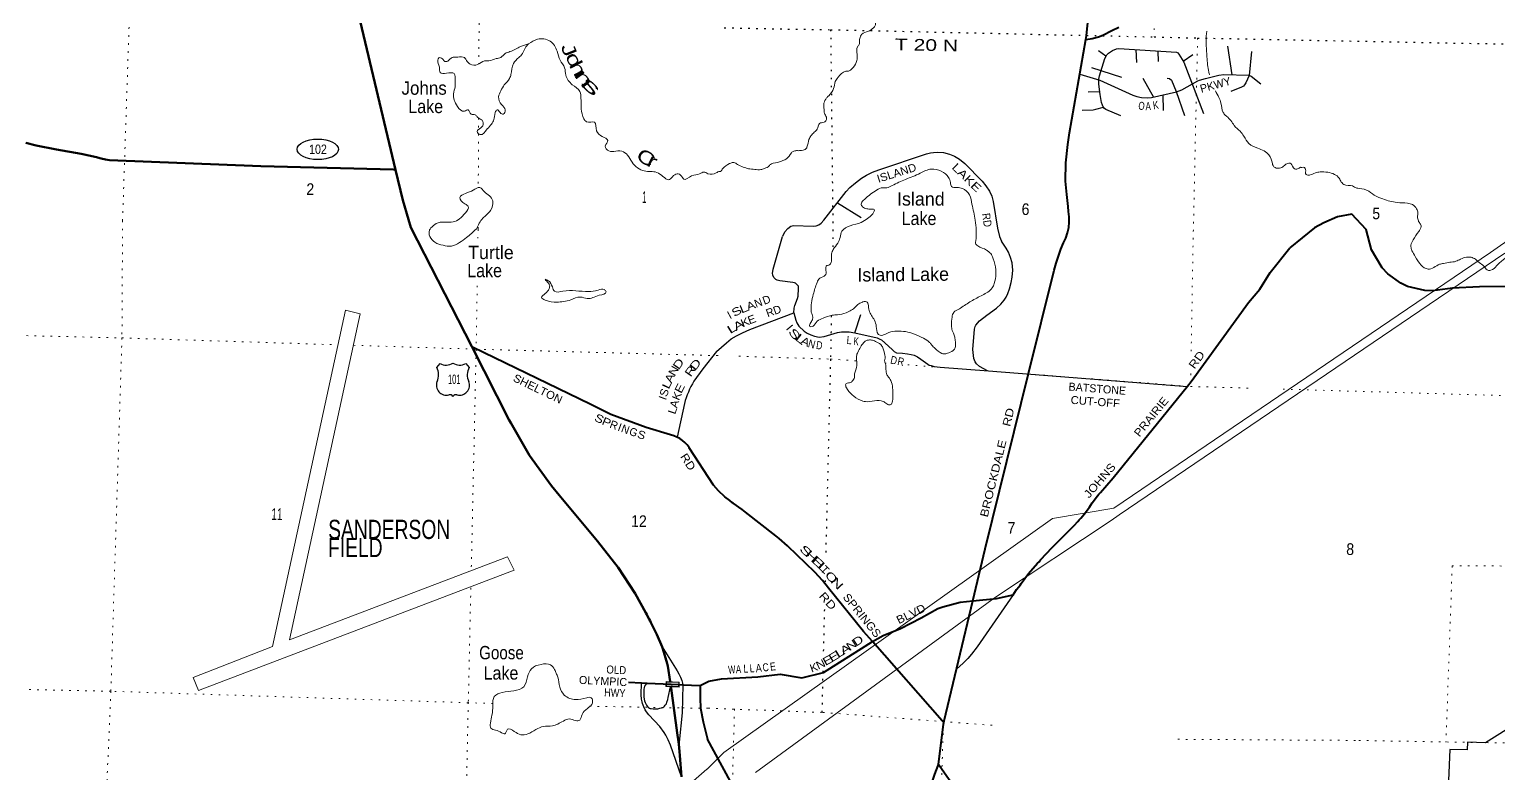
# Model space of a CAD drawing. Header units: feet. Extents: x -751810 to -497223, y -177792 to 12311.
# Drawn here: x -540783 to -518754, y -93571 to -82403 of the extents above; entities that cross this region are included whole.
import ezdxf
from ezdxf.enums import TextEntityAlignment as Align

# ---------------------------------------------------------------- set-up
doc = ezdxf.new("R2010")
doc.units = ezdxf.units.FT
doc.header["$LTSCALE"] = 80
doc.linetypes.add('DOTTED', pattern=[1.5, 0.3, -1.2])
for name, color, linetype, lineweight in [('16', 7, 'Continuous', 25), ('17', 7, 'Continuous', 25), ('20', 7, 'Continuous', 70), ('21', 7, 'Continuous', 25), ('23', 7, 'Continuous', 70), ('26', 7, 'Continuous', 40), ('29', 7, 'Continuous', 25), ('36', 7, 'Continuous', 13), ('39', 7, 'Continuous', 13), ('46', 7, 'Continuous', 13), ('6', 7, 'DOTTED', 25), ('61', 7, 'Continuous', 13), ('7', 7, 'DOTTED', 13)]:
    doc.layers.add(name, color=color, linetype=linetype, lineweight=lineweight)
for name, color, linetype in [('27', 7, 'Continuous'), ('30', 7, 'Continuous'), ('41', 7, 'Continuous')]:
    doc.layers.add(name, color=color, linetype=linetype)

msp = doc.modelspace()

# ---------------------------------------------------------------- linework, layer by layer
at = {"layer": '16'}
for p, q in [((-534675.89, -87475.74), (-534624.58, -87416.98)), ((-534432.82, -87411.01), (-534433.1, -87411.21)), ((-534240.73, -87416.89), (-534189.34, -87475.74))]:
    msp.add_line(p, q, dxfattribs=at)
for centre, radius, start, end in [((-534533.5, -87259.32), 182.07, 239.97227, 303.45418), ((-534331.72, -87259.82), 181.52, 236.33975, 300.08743), ((-534331.73, -87259.32), 182.07, 236.54582, 236.59441), ((-534868.87, -87586.37), 222.05, 332.97043, 29.75871), ((-533996.37, -87586.37), 222.05, 150.24129, 207.02957), ((-534529.68, -87741.27), 151.42, 159.09177, 283.81923), ((-534335.56, -87741.27), 151.42, 256.18077, 20.90823)]:
    msp.add_arc(centre, radius, start, end, dxfattribs=at)
for centre, major_axis, start_param, end_param in [((-534474.34, -87940.09), (-19.56, 51.67), 4.95877769, 6.28318531), ((-534390.89, -87940.09), (19.56, 51.67), 0, 1.32637542)]:
    msp.add_ellipse(centre, major_axis=major_axis, ratio=0.929097, start_param=start_param, end_param=end_param, dxfattribs=at)
at = {"layer": '17'}
msp.add_ellipse((-536458.92, -84203.38), major_axis=(-309.24, 1), ratio=0.500121, dxfattribs=at)
at = {"layer": '20'}
for p, q in [((-534150.33, -87163.15), (-535061.83, -85376.03)), ((-531162.44, -92290), (-531166.02, -92266.55))]:
    msp.add_line(p, q, dxfattribs=at)
for points in [[(-535293.87, -84508.79), (-537570.21, -74926.71), (-537700.82, -74491.28), (-537754.93, -74374.71), (-537901.71, -74090.35), (-537947.26, -74011.75), (-538024.27, -73902.28), (-538112.3, -73801.47), (-538210.39, -73710.41), (-538307.42, -73637.64), (-538317.46, -73630.11)], [(-535061.83, -85376.03), (-535099.72, -85256.88), (-535184.75, -84968.13), (-535293.87, -84508.79)], [(-531296.32, -91667.18), (-531373.37, -91481.21), (-531462.99, -91302.33), (-531475.4, -91277.54), (-531489.21, -91252.33), (-531513.44, -91208.1), (-531526.84, -91183.62), (-531540.33, -91158.1), (-531702.04, -90869.45), (-531953.3, -90477.24), (-532264.23, -90082.47), (-532838.16, -89390.71), (-532954.21, -89251.65), (-533283.37, -88796.56), (-533563.17, -88309.55), (-533587.18, -88268.45), (-534150.33, -87163.15)], [(-531176.55, -92189.89), (-531209.51, -91956.98), (-531218.28, -91918.99), (-531284.36, -91696.04), (-531296.32, -91667.18)], [(-531047.53, -93127.81), (-531068.08, -92957.58), (-531162.44, -92290)], [(-531007.09, -93616.99), (-531030.79, -93300.19), (-531034.32, -93237.28), (-531047.53, -93127.81)]]:
    msp.add_lwpolyline(points, dxfattribs=at)
at = {"layer": '21'}
for points in [[(-531296.32, -91667.18), (-531067.93, -92030.9), (-531044.77, -92075.14), (-531022.25, -92124.12), (-531001.69, -92173.1), (-530988.97, -92211.31), (-530983.38, -92238.09)], [(-531007.09, -93616.99), (-531170.64, -93144.08), (-531203.39, -93064.6), (-531238.64, -92994.06), (-531264.09, -92952.92), (-531328.71, -92862.79), (-531495.14, -92690.38), (-531530.39, -92645.31), (-531549.49, -92613.48), (-531572, -92568.42), (-531589.13, -92519.92), (-531597.46, -92492.01), (-531604.79, -92455.27), (-531611.16, -92391.11), (-531606.78, -92207.05)], [(-531521.18, -92211.31), (-531534.55, -92223.84), (-531547.28, -92237.55), (-531558.05, -92257.14), (-531565.88, -92277.72), (-531569.8, -92310.04), (-531570.78, -92339.43), (-531569.8, -92421.72), (-531560.01, -92476.58), (-531550.22, -92505.97), (-531542.38, -92523.61), (-531531.61, -92544.18), (-531517.42, -92561.32), (-531509.59, -92570.63), (-531498.33, -92579.93), (-531486.58, -92588.26), (-531477.28, -92591.69), (-531461.62, -92595.61), (-531429.07, -92598.79), (-531361.52, -92596.83), (-531329.21, -92590.95), (-531305.95, -92585.32), (-531286.37, -92576.99), (-531270.21, -92567.69), (-531259.45, -92556.91), (-531248.68, -92545.16), (-531239.58, -92534.6), (-531232.73, -92522.84), (-531222.94, -92499.33), (-531212.17, -92461.12), (-531203.36, -92426.84), (-531171.65, -92266.55)], [(-530983.38, -92238.09), (-530995.89, -92657.66), (-531039.4, -93099.36), (-531047.53, -93127.81)]]:
    msp.add_lwpolyline(points, dxfattribs=at)
at = {"layer": '23'}
msp.add_lwpolyline([(-540835.41, -84105.09), (-540680.06, -84143.48), (-540375.44, -84207.38), (-540007.24, -84270.47), (-539777.66, -84322.49), (-539763.79, -84326.46), (-539709.22, -84342.84), (-539641.92, -84357.61), (-539582.03, -84364.71), (-537311.23, -84456.71), (-535323.36, -84508.02), (-535293.87, -84508.79)], dxfattribs=at)
at = {"layer": '26'}
for p, q in [((-531800.76, -92197.39), (-531606.78, -92207.05)), ((-530724.13, -92251), (-530594.66, -92183.58))]:
    msp.add_line(p, q, dxfattribs=at)
for points in [[(-524944.35, -82556.37), (-524933.78, -82495.04), (-524798.65, -81187.48)], [(-524944.35, -82556.37), (-524845.71, -82539.47), (-524751.84, -82512.78), (-524689.28, -82488.86), (-524553.77, -82420.05), (-524446.53, -82368.23)], [(-525275.33, -85604.77), (-525240.23, -85534.58), (-525215.69, -85457.56), (-525199.34, -85378.39), (-525191.35, -85297.95), (-525191.82, -85217.12), (-525200.73, -85136.78), (-525208.83, -85059.69), (-525229.71, -84882.98), (-525245.72, -84682.76), (-525242.78, -84406.32), (-525210.96, -84131.71), (-525185.34, -83954.72), (-524944.35, -82556.37)], [(-520658.29, -85711.21), (-520741.95, -85407.55), (-520954.99, -85177.67), (-521170.73, -85213.64), (-521372.08, -85307.15), (-521515.91, -85379.09), (-521886.32, -85683)], [(-526638.5, -90978.1), (-526453.84, -90199.66), (-525802.96, -87566.36), (-525416.94, -86015.18), (-525389.76, -85913.21), (-525317.33, -85702.41), (-525275.33, -85604.77)], [(-526638.5, -90978.1), (-526282.45, -90941.86), (-526034.75, -90886.81), (-525981.93, -90809.86), (-525948.2, -90765.76), (-525929.16, -90740.87), (-525910.84, -90715.76), (-525802.77, -90567.6), (-525666.41, -90415.12), (-525644.68, -90390.83), (-525620.99, -90365.12), (-525447.35, -90176.69), (-525117.36, -89848.99), (-525062.57, -89787.61), (-525040.31, -89762.68), (-525018.3, -89737.61), (-524962.14, -89673.63), (-524909.52, -89599.67), (-524888.55, -89570.21), (-524874.86, -89549.67), (-524847.31, -89508.37), (-524765.46, -89404.22), (-524745.89, -89379.31), (-524724.1, -89354.22), (-524531.93, -89132.94), (-523417.17, -87759.39), (-523417, -87759.16), (-523363.67, -87685.66), (-522505.16, -86502.27), (-522333.95, -86300.38), (-522181.39, -86051.64), (-521886.32, -85683)], [(-518625.1, -86259.76), (-519042.13, -86265.02), (-519444.7, -86285.72), (-519743.88, -86325.39), (-519859.64, -86320.23), (-520118.09, -86259.76), (-520220.99, -86208.97), (-520415.15, -86070.6), (-520499.19, -85978.83), (-520658.29, -85711.21)], [(-530525.92, -89244), (-530889.15, -88681.97), (-530891.33, -88678.76), (-530921.18, -88639.71), (-530954.96, -88604), (-530992.28, -88572.02), (-531032.74, -88544.11), (-531075.89, -88520.58), (-531121.27, -88501.7), (-531168.37, -88487.66), (-531534.29, -88375.24), (-532064.88, -88180.79), (-532377.23, -88029.26), (-534126.7, -87174.69), (-534150.33, -87163.15)], [(-528142.52, -91590.73), (-528276.45, -91438.49), (-528803.46, -90788.37), (-528892.45, -90673.76), (-529006.82, -90547.35), (-529410.21, -90159.26), (-529416.79, -90152.85), (-529542.05, -90043.7), (-529566.94, -90022.01), (-529592.05, -90002.36), (-530045.69, -89647.47), (-530070.57, -89628.01), (-530095.69, -89609.96), (-530231.78, -89512.16), (-530239.13, -89506.88), (-530281.78, -89474.56), (-530354.91, -89419.14), (-530451.81, -89328.28), (-530525.92, -89244)], [(-528142.52, -91590.73), (-527981.75, -91498.45), (-527722.24, -91393.24), (-527411.02, -91235.43), (-527159.82, -91095.06), (-527089.36, -91067.65), (-526828.56, -90997.44), (-526638.5, -90978.1)], [(-527073.67, -92805.73), (-527066.13, -92780.73), (-526638.5, -90978.1)], [(-530594.66, -92183.58), (-530405.46, -92149.57), (-529859.9, -92118.15), (-529527.29, -92079.69), (-529202.83, -92133.68), (-528875.28, -92052.8), (-528249.08, -91660.75), (-528142.52, -91590.73)], [(-527073.67, -92805.73), (-527095.66, -92780.73), (-528142.52, -91590.73)], [(-531606.78, -92207.05), (-531521.18, -92211.31), (-531279.4, -92223.35), (-531041.04, -92235.22), (-530983.38, -92238.09)], [(-530983.38, -92238.09), (-530724.13, -92251), (-530723.4, -92436.56), (-530718.87, -92591.08), (-530680.44, -92793.36), (-530615.03, -93054.9)], [(-527153.84, -93434.23), (-527074.98, -92830.73), (-527073.67, -92805.73)], [(-529881.83, -94447.48), (-530273.15, -93687.84), (-530615.03, -93054.9)], [(-527245.74, -93708.95), (-527240.73, -93685.44), (-527206.73, -93580.92), (-527156.03, -93450.94), (-527153.84, -93434.23)], [(-526446.07, -94440.65), (-527133.11, -93463.71), (-527153.84, -93434.23)]]:
    msp.add_lwpolyline(points, dxfattribs=at)
at = {"layer": '29'}
for p, q in [((-524751.51, -82721.86), (-524643.19, -82802.19)), ((-524192.17, -82705.95), (-524185.35, -82901.57)), ((-523861.92, -82728.15), (-523859.44, -82884.8)), ((-523485.52, -82879.67), (-523339.23, -82780.9)), ((-522820.7, -82654.91), (-522751.19, -83084.65)), ((-524857.89, -82976.92), (-524405.77, -83120.67)), ((-524088.36, -83133.85), (-523929.28, -83418.64)), ((-524732.96, -83338.23), (-524907.67, -83343.22)), ((-523786.52, -83385.47), (-523784.12, -83618.24)), ((-528667.89, -85007.79), (-528311.35, -85227.87)), ((-529980.26, -86906), (-529319.2, -86656.15)), ((-528406.34, -86954.96), (-528315.41, -86680.98)), ((-530961.09, -88017.24), (-531071.82, -88522.93)), ((-526034.75, -90886.81), (-526572.02, -91669.63))]:
    msp.add_line(p, q, dxfattribs=at)
for points in [[(-524418.54, -83698.22), (-524642.29, -83606.32), (-524663.32, -83588.62), (-524680.73, -83564.68), (-524693.78, -83540.74), (-524707.03, -83500.95), (-524727.31, -83380.26), (-524748.18, -83225.11), (-524749.97, -83151.19), (-524739.48, -83098.86), (-524656.79, -82837.65), (-524627.85, -82786.06), (-524602.4, -82759.29), (-524543.65, -82722.28), (-524482.72, -82696.16), (-524449.48, -82688.65), (-523583.96, -82746.84), (-523564.5, -82754.93), (-523547.09, -82774.52), (-523475.62, -82893.03), (-523179.77, -83666.17)], [(-522458.04, -82733.01), (-522496.13, -83094.5), (-522541.83, -83205.52), (-522561.41, -83235.99), (-522580.53, -83254.62), (-522609.28, -83270.82), (-522770.68, -83333.78)], [(-525033.89, -83075.92), (-524732.13, -83167.53), (-524237.01, -83392.23), (-524178.1, -83412.31), (-524106.29, -83423.19), (-524023.61, -83429.72), (-523956.07, -83424.87), (-523584.89, -83338.62), (-523505.75, -83307.83), (-523264.22, -83177.22), (-523238.52, -83165.7), (-523148.9, -83138.04), (-522946.54, -83090.15), (-522873.4, -83081.35), (-522499.66, -83091.43), (-522465.67, -83107.57), (-522320.7, -83220.72)], [(-523722.5, -83133.77), (-523686.34, -83142.39), (-523660.68, -83166.87), (-523586.84, -83334.57), (-523465.7, -83697.64)], [(-524996.21, -83614.62), (-524831.29, -83609.27), (-524791.7, -83601.68), (-524675.48, -83571.9)], [(-529488.41, -85506.95), (-529456.81, -85441.02), (-529413.29, -85388.78), (-529367.6, -85358.3), (-529326.25, -85345.24), (-529030.33, -85353.95), (-528984.64, -85349.59), (-528947.65, -85336.53), (-528912.84, -85310.41), (-528869.32, -85266.88), (-528534.23, -84835.88), (-528482.01, -84777.11), (-528394.97, -84705.28), (-528305.77, -84637.8), (-528233.96, -84592.09), (-528140.4, -84544.2), (-528046.83, -84509.37), (-527333.14, -84269.93), (-527272.21, -84256.87), (-527226.52, -84248.17), (-527167.77, -84245.99), (-527076.38, -84252.52), (-526985, -84274.29), (-526911.01, -84304.76), (-526839.21, -84350.47), (-526758.7, -84417.95), (-526497.6, -84679.16), (-526441.03, -84751), (-526388.8, -84831.53), (-526353.99, -84905.55), (-526332.23, -84983.9), (-526266.95, -85384.42), (-526236.49, -85510.67), (-526206.16, -85583.21)], [(-529319.2, -86656.15), (-529313.76, -86584.9), (-529305.6, -86545.53), (-529266, -86441.28), (-529256.44, -86405.56), (-529249.32, -86293.24), (-529250.19, -86272.11), (-529253.32, -86258.56), (-529270.16, -86234.85), (-529298.13, -86212.68), (-529310.64, -86206.42), (-529336.86, -86199.41), (-529532.77, -86176.47), (-529569.09, -86166.81), (-529589.93, -86157.42), (-529601.54, -86147.28), (-529620.15, -86125.62), (-529634.89, -86093.07), (-529638.91, -86063.06), (-529637.87, -86033.87), (-529632.81, -86001.32), (-529489, -85511.33)], [(-526417.42, -87526.99), (-526535.38, -87462.77), (-526581.23, -87420.54), (-526602.07, -87391.35), (-526622.92, -87341.83), (-526629.17, -87297.51), (-526635.43, -87208.37), (-526614.59, -86903.93), (-526604.16, -86861.69), (-526591.65, -86840.84), (-526535.38, -86778.81), (-526427, -86691.23), (-526281.1, -86586.97), (-526218.55, -86527.01), (-526166.45, -86468.62), (-526135.18, -86420.66), (-526110.17, -86364.36), (-526089.33, -86295.55), (-526060.16, -86203.28), (-526045.56, -86119.34), (-526039.32, -86015.61), (-526047.64, -85906.64), (-526072.67, -85823.77), (-526103.92, -85748.16), (-526135.2, -85686.14), (-526206.16, -85583.21)], [(-529319.2, -86656.15), (-529292.91, -86768.92), (-529276.24, -86808.54), (-529244.97, -86854.41), (-529165.77, -86929.48), (-529119.91, -86962.85), (-529067.81, -86987.87), (-529009.44, -87008.72), (-528942.75, -87019.15), (-528865.63, -87012.89), (-528667.62, -86952.42), (-528607.18, -86941.99), (-528559.24, -86939.91), (-528490.45, -86941.99), (-528406.34, -86954.96), (-528071.51, -87033.74), (-528031.91, -87050.43), (-528008.98, -87062.94), (-527846.41, -87206.82), (-527817.23, -87234.45), (-527783.88, -87254.78), (-527692.17, -87263.12), (-527619.22, -87271.46)], [(-530478.93, -87234.57), (-530330.99, -87104.34), (-530260.13, -87048.04), (-530180.93, -87000.08), (-530089.23, -86954.21), (-529980.26, -86906)], [(-530478.93, -87234.57), (-530686.13, -87496.91), (-530819.01, -87683.97)], [(-527619.22, -87271.46), (-527562.94, -87279.28), (-527519.17, -87292.32), (-527469.15, -87317.86), (-527417.04, -87352.79), (-527312.83, -87427.86), (-527290.94, -87439.85), (-527262.8, -87449.23), (-527214.87, -87461.22), (-527124.8, -87472.81)], [(-527124.8, -87472.81), (-526402.75, -87527.98), (-523418.58, -87759.89)], [(-516490.72, -90275.51), (-516927.38, -91532.52), (-516949.83, -91574.56), (-517007.22, -91648.34), (-517842.61, -92567.01), (-518092.63, -92663.71), (-518466.47, -92802.78), (-518952.07, -93107.13), (-519222.13, -93101.34)], [(-526572.02, -91669.63), (-526658.72, -91780.15), (-526712.9, -91842.7), (-526781.68, -91915.68), (-526879.64, -92005.34)], [(-519222.13, -93101.34), (-519225.98, -93213.29), (-519483.21, -93209.09), (-519525.38, -94137.52), (-519537.5, -94185.15), (-519552.93, -94229.55), (-519624.56, -94360.95), (-519713.03, -94559.61), (-519745.83, -94611.73), (-519805.34, -94692.15), (-520548.47, -95483.35), (-520608.06, -95555.6), (-520662.07, -95634.74), (-520702.58, -95710.02), (-520727.65, -95787.23), (-520767.79, -95943.79)]]:
    msp.add_lwpolyline(points, dxfattribs=at)
msp.add_arc((-529802.19, -88314.38), 1196.39, 148.20176, 165.61917, dxfattribs=at)
at = {"layer": '36'}
msp.add_line((-538328.9, -92126.51), (-538248.83, -92323.27), dxfattribs=at)
msp.add_lwpolyline([(-538328.9, -92126.51), (-537140.14, -91665.71), (-536043.95, -86616.84), (-535826.02, -86673.83), (-536882.44, -91562.72), (-533612.87, -90318.65), (-533512.79, -90519.86), (-538248.83, -92323.27)], dxfattribs=at)
at = {"layer": '39'}
for points in [[(-530415.26, -84535.51), (-530386.18, -84492.13), (-530283.72, -84416.18), (-530245.18, -84403.05), (-530193.06, -84410.41), (-530167.38, -84429.18), (-530079.88, -84469.65), (-530002.04, -84493.76), (-529907.76, -84504.2), (-529815.3, -84506.53), (-529762.58, -84489.73), (-529691.22, -84451.26), (-529680.82, -84437.42), (-529629.92, -84412.53), (-529504.43, -84381.46), (-529484.08, -84371.9), (-529431.12, -84345.05), (-529358.51, -84256.26), (-529321.62, -84228.99), (-529293.33, -84223.67), (-529236.99, -84223.07), (-529133.52, -84187.42), (-529124.25, -84170.15), (-529094.09, -84053.27), (-529063.93, -84000.48), (-529014.91, -83947.69), (-528969.66, -83902.45), (-528937.21, -83815.8), (-528866.25, -83793.42), (-528835.4, -83766.01), (-528832.24, -83719.77), (-528862.9, -83658.58), (-528864.56, -83644.45), (-528869.29, -83511.42), (-528829.09, -83431.88), (-528798.09, -83398.43), (-528725.03, -83291.53), (-528700.31, -83187.43), (-528656.44, -83122.09), (-528543.58, -83032.3), (-528489.16, -83027.63), (-528470.76, -83016.01), (-528431.52, -82974.71), (-528376.6, -82869.37), (-528370.77, -82797.02), (-528372.28, -82776.84), (-528367.52, -82666.21), (-528340.43, -82628.63), (-528335.06, -82574.39), (-528321.3, -82506.27), (-528304.51, -82478.5), (-528202.75, -82430.72), (-528139.44, -82392.04), (-528104.26, -82352.65), (-528086.38, -82280.61), (-528067.33, -82242.83), (-528040.15, -82201.22), (-528015.58, -82183.72), (-527975.29, -82019.61), (-527940.77, -81925.83), (-527869.36, -81885.34), (-527836.25, -81847.92), (-527831.67, -81825.88), (-527835.44, -81815.72), (-527848.41, -81771.09), (-527867.98, -81587.34), (-527880.14, -81510.51), (-527905.02, -81459.54), (-527909.4, -81392.97), (-527876.18, -81351.52), (-527871.66, -81331.5), (-527883.94, -81178.14), (-527875.55, -81083.7), (-527929.39, -80903.12), (-527934.82, -80878.82), (-527975.28, -80807.32), (-528056.54, -80758.95), (-528062.02, -80736.66), (-528057.7, -80724.69), (-528042.07, -80662.65), (-528168.92, -80586.96), (-528212.09, -80543.58), (-528253.45, -80508.3), (-528303.26, -80408.37), (-528352.12, -80270.2), (-528355.35, -80157.35), (-528341.29, -79996.6), (-528320.84, -79902.47), (-528316.98, -79828.06), (-528367.84, -79689.84), (-528379.55, -79675.45), (-528401.17, -79654.77), (-528417.7, -79591.92), (-528448.61, -79540.8), (-528465.15, -79477.95), (-528543.61, -79316.89), (-528570.8, -79277.94)], [(-533297.66, -82620.04), (-533165.61, -82552.21), (-532975.25, -82580.14), (-532869.83, -82731.17), (-532824.36, -82864.92), (-532758.37, -82978.94), (-532740.57, -83090), (-532643.02, -83232.83), (-532528.61, -83337.75), (-532512.48, -83432.67), (-532507.86, -83597.81), (-532470.67, -83743.47), (-532427.42, -83790.62), (-532310.98, -83796.96), (-532277.43, -83924.43), (-532192.78, -84010.64), (-532109.61, -84070.66), (-532147.52, -84154.45), (-532096.78, -84227.92), (-531992.3, -84229.99), (-531875.94, -84240.34), (-531728.87, -84418.37), (-531538.29, -84532.85), (-531351.9, -84558.68), (-531185.08, -84656.59), (-531123.56, -84597.43), (-531054.67, -84570.61), (-530991.5, -84626.21), (-530971.95, -84652.76), (-530854.3, -84600.75), (-530733.09, -84570.95), (-530672.24, -84543.97), (-530608.44, -84569.39), (-530483.55, -84555.76), (-530435.61, -84534.09), (-530415.3, -84535.52)], [(-523127.65, -82431.26), (-523132.58, -82455.89), (-523138.46, -82530.25), (-523124.26, -82848.79), (-523091.58, -83071.12), (-523086.82, -83086.48)], [(-533297.66, -82620.04), (-533417.11, -82661.96), (-533577.45, -82737.28), (-533648.35, -82764.05), (-533715.94, -82825.11), (-533782.61, -82841.91), (-533891.85, -82875.97), (-533958.15, -82874.66), (-534061.82, -82930.98), (-534176.26, -82924.68), (-534219.63, -82883.57), (-534260.66, -82826.4), (-534360.99, -82818.37), (-534445.58, -82826.76), (-534510.95, -82877.8), (-534557.28, -82882.92), (-534588.68, -82846.06), (-534644.6, -82828.85), (-534661.38, -82862.74), (-534635.46, -82969.93), (-534623.01, -83048.68), (-534528.79, -83060.61), (-534416.33, -83064.85), (-534398.73, -83185.97), (-534400.35, -83264.43), (-534424.65, -83370.63), (-534364.23, -83559.02), (-534257.19, -83631.59), (-534204.49, -83610.49), (-534159.57, -83673.78), (-534097.54, -83687.08), (-534070, -83715.81), (-534018.46, -83751.05), (-533994.69, -83767.62), (-533986.39, -83852.32), (-534070.59, -83939.22), (-534027.22, -83980.33), (-533916.98, -83897.98), (-533817.6, -83757.04), (-533797.31, -83650.76), (-533770.32, -83609.03), (-533724.98, -83652.2), (-533677.22, -83675.28), (-533649.77, -83611.42), (-533702.4, -83531.88), (-533748.21, -83414.23), (-533714.19, -83324.32), (-533662.14, -83236.79), (-533583.75, -83139.72), (-533562.46, -83081.77), (-533522.84, -82915.49), (-533446.64, -82826.42), (-533391.14, -82767.14), (-533351.23, -82683.39), (-533297.66, -82620.04)], [(-522999.94, -83324.66), (-522947.57, -83427.17), (-522917.42, -83508.48), (-522882.73, -83650.32), (-522847.6, -83693.49), (-522829.86, -83708.04), (-522767.09, -83772.05), (-522716.63, -83845.81), (-522630.28, -83932.57), (-522573.74, -84004.48), (-522498.1, -84117.14), (-522365.02, -84184.94), (-522196.61, -84287.86), (-522145.5, -84416.02), (-522136.15, -84444.45), (-522104.79, -84477.46), (-522036.59, -84485.22), (-522002.17, -84476.02), (-521954.88, -84434.92), (-521930.36, -84419.43), (-521865.98, -84419.04), (-521815.57, -84494.82), (-521799.59, -84499.25), (-521724.51, -84472.95)], [(-528626.08, -85526.79), (-528599.28, -85431.31), (-528478.58, -85349.78), (-528310.38, -85299.65), (-528214.4, -85241.65), (-528138.17, -85169.07), (-528116.47, -85105.17), (-528164.66, -85101.94), (-528226.82, -85094.34), (-528290.5, -85066.55), (-528311.56, -85023.73), (-528280.05, -84970.15), (-528103.57, -84829.61), (-528009.85, -84781.63), (-527925.32, -84779.74), (-527848.09, -84747.45), (-527644.62, -84653.91), (-527427.12, -84562.73), (-527260.59, -84498.46), (-527112.59, -84532.4), (-527000.21, -84623.84), (-526973.97, -84701.03), (-526955.37, -84761.91), (-526875.27, -84776.01), (-526791.14, -84790.22), (-526688.97, -84887.44), (-526650.21, -85027.37), (-526599.84, -85266.26), (-526589.88, -85574.37)], [(-521724.51, -84472.95), (-521706.42, -84473.41), (-521664.26, -84476.49), (-521646.92, -84507.13), (-521640.68, -84579.78), (-521614.85, -84592.52), (-521588.62, -84589.15), (-521501.33, -84557.12), (-521430.57, -84542.79), (-521314.03, -84547.75), (-521216.24, -84578.41), (-521143.27, -84636.63), (-521112.51, -84693.79), (-521100.75, -84706.17), (-521073.2, -84731.03), (-520942.99, -84752.44), (-520881.43, -84784.2), (-520843.34, -84789.19), (-520701.62, -84833.04), (-520590.8, -84906.31), (-520551, -84923.43), (-520489.24, -84947.14), (-520275.35, -85000.86), (-520118.71, -85010.85), (-520044.83, -85032.86), (-519984.02, -85094.8), (-519963.41, -85155.74), (-519968.89, -85214), (-519956.37, -85276.74), (-519948.68, -85291.03), (-519919.68, -85338.08), (-519916.26, -85362.33), (-519950.28, -85435.98), (-520035.85, -85560.69), (-520068.06, -85642.44), (-520065.41, -85680.39), (-520058.76, -85705.05), (-520052.89, -85724.57)], [(-534763.97, -85383.23), (-534683.91, -85315.9), (-534428.13, -85290.78), (-534246.5, -85157.51), (-534202.27, -85059.76), (-534251.75, -85022.55), (-534328.11, -84924.42), (-534244.45, -84863.68), (-534126.84, -84813.68), (-534029.57, -84775.35), (-533960.58, -84841.12), (-533885.4, -84898.97), (-533836.75, -84976.42), (-533867.87, -85120.73), (-533984.84, -85237.17), (-534079.27, -85398.64)], [(-534763.97, -85383.23), (-534785.89, -85417.88), (-534778.42, -85510.3), (-534701.96, -85598.41), (-534580.29, -85643.27), (-534453.84, -85654.05), (-534336.04, -85602.32), (-534227.76, -85526.25), (-534084.22, -85402.7), (-534079.27, -85398.64)], [(-528626.08, -85526.79), (-528663.27, -85612.29), (-528730.57, -85706.77), (-528754.67, -85770.4), (-528758.22, -85884.96), (-528781.76, -85930.5), (-528816.48, -85947.53), (-528828.54, -85947.15), (-528841.53, -85976.93), (-528838.18, -86063.54), (-528849.16, -86093.37), (-528930.98, -86137.1), (-528973.22, -86202.17), (-529029, -86379.5), (-529057.1, -86507.38), (-529060.97, -86631.99), (-529059.33, -86644.12), (-529035.63, -86723.31), (-529049.25, -86773.18), (-529083.21, -86830.47), (-529086.09, -86858.55), (-529068.19, -86865.14), (-529031.7, -86856.22), (-528969.05, -86781.72), (-528881.13, -86736.17), (-528747.2, -86692.66), (-528664.35, -86686.59), (-528538.7, -86656.3), (-528458.95, -86614.52), (-528399.24, -86570.11), (-528363.84, -86530.98), (-528298.46, -86498.81), (-528288.23, -86493.09), (-528245.85, -86488.38), (-528221.92, -86495.16), (-528206.83, -86527.82), (-528193.68, -86622.79), (-528113.63, -86766.1), (-528084.47, -86863.58), (-528057.74, -86975.07), (-528042.04, -86987.63), (-528006.05, -86994.78), (-527926.69, -86965.06), (-527678.32, -86934.57), (-527550.44, -86962.7), (-527526.57, -86971.49), (-527375.77, -87038.55), (-527287.14, -87099.66), (-527256.17, -87138.84), (-527203.46, -87190.78), (-527101.14, -87264.38), (-527071.25, -87273.36), (-527016.61, -87262.99), (-526977.93, -87248.1), (-526901.39, -87180.07), (-526898.6, -87089.63), (-526908.53, -87020.91), (-526928.9, -86963.95), (-526945.73, -86923.18), (-526955.37, -86844.42), (-526949.5, -86719.87), (-526923.2, -86650.27), (-526886.03, -86619.24), (-526849.3, -86602.28), (-526820.6, -86585.07), (-526662.49, -86481.35), (-526492.7, -86390.08), (-526412.83, -86344.28), (-526346.53, -86281.96), (-526316.4, -86218.52), (-526291.63, -86068.4), (-526293.85, -86009.99), (-526331.07, -85847.88), (-526359.22, -85782.63), (-526380.45, -85753.8), (-526392.26, -85745.38), (-526433.54, -85713.93), (-526564.36, -85651.5), (-526595.4, -85614.32), (-526589.88, -85574.37)], [(-520052.89, -85724.57), (-520003.27, -85811.3), (-519916.43, -85940.07), (-519811.61, -85999.97), (-519724.76, -85976.01), (-519637.92, -85928.09), (-519578.02, -85916.11), (-519485.19, -85898.15), (-519395.35, -85883.17), (-519323.47, -85850.23), (-519236.63, -85823.28), (-519167.37, -85823.65), (-519101.86, -85853.23), (-519027, -85916.11), (-518961.11, -85970.02), (-518940.15, -86002.96), (-518868.28, -86017.93), (-518784.04, -85949.43), (-518733.13, -85901.51), (-518676.23, -85853.59), (-518655.27, -85835.63), (-518599.18, -85758.3)], [(-533051.23, -86152.89), (-533001.47, -86176.09), (-532941.18, -86267.87), (-532908.45, -86332.92), (-532785.74, -86331.55), (-532590.54, -86325.73), (-532397.71, -86335.94), (-532256.52, -86316.88), (-532161.77, -86306.87), (-532136.45, -86343.61), (-532238.12, -86393.68), (-532418.18, -86442.05), (-532522.26, -86419.69), (-532665.96, -86460.81), (-532875.9, -86496.47), (-533048.18, -86466.61), (-533103.52, -86423.19), (-533047.99, -86368.09), (-532990.01, -86292.95), (-532982.81, -86240.83), (-533025.77, -86183.6), (-533047.95, -86155.23)], [(-528380.1, -87378.88), (-528381.9, -87308.99), (-528361.94, -87249.26), (-528321.27, -87170.05), (-528275, -87105.1), (-528241.98, -87077.97), (-528219.56, -87068.61), (-528155.06, -87064.57), (-528097.34, -87084.48), (-528018.39, -87133.21), (-527985.72, -87182.52), (-527967.43, -87241.43), (-527952.33, -87338.46), (-527959.54, -87376.47), (-527946.85, -87421.12), (-527925.76, -87584.74), (-527891.02, -87632.09), (-527883.36, -87644.4), (-527854.95, -87701.61), (-527838.22, -87810.77), (-527837.24, -87909.38), (-527846.08, -87999.64), (-527858.95, -88025.39), (-527875.4, -88036.95), (-527925.27, -88023.33), (-527982.43, -87985.34), (-528248.07, -87989.14), (-528286, -87979.9), (-528420.55, -87907.31), (-528516.03, -87807.78), (-528523.7, -87795.46), (-528544.05, -87738.5), (-528535.39, -87718.65), (-528466.44, -87700.68), (-528435.3, -87669.46), (-528409.38, -87611.92), (-528410.21, -87573.67), (-528390.13, -87509.92), (-528378.05, -87379.53)], [(-533833.65, -92549.6), (-533812.51, -92413.34), (-533694.53, -92353.57), (-533519.03, -92329.22), (-533368.81, -92266.13), (-533313.27, -92120.56), (-533256.21, -91997.14), (-533111.97, -91931.91), (-532969.35, -91939.02), (-532908.56, -92008.7), (-532883.69, -92065.53), (-532858.86, -92124.37), (-532829.98, -92271.77), (-532762.27, -92391.86), (-532592.86, -92459.87), (-532427.31, -92431.28), (-532358.97, -92432.76), (-532340.58, -92509.56), (-532416.83, -92592.36), (-532495.28, -92683.14), (-532531.34, -92766.8), (-532591.86, -92775.54), (-532687.81, -92749.34), (-532777.01, -92781.59), (-532941.53, -92854.42), (-533076.48, -92863.56), (-533188.11, -92909.4), (-533310.24, -92975.11), (-533415.07, -92986.91), (-533512.53, -92938.56), (-533612.32, -92904.23), (-533656.15, -92975.66), (-533701.97, -92956.57), (-533795.64, -92918.35), (-533863.4, -92890.75), (-533871.7, -92812.16), (-533846.94, -92694.07), (-533833.65, -92549.6)]]:
    msp.add_spline(points, degree=3, dxfattribs=at)
at = {"layer": '46'}
for p, q in [((-518662.18, -85763.05), (-524441.25, -89688.45)), ((-530625.5, -93505.15), (-531066.49, -93889.42))]:
    msp.add_line(p, q, dxfattribs=at)
for points in [[(-518875.23, -85752.35), (-508546.42, -78524.35), (-498924.71, -71209.33)], [(-518874.39, -85751.65), (-524521.95, -89589.61), (-525441.99, -89744.33), (-530370.42, -93256.32), (-530621.44, -93501.7)], [(-524441.25, -89688.45), (-524563.8, -89771.69), (-526299.17, -90920.68), (-529896.9, -93554.71)]]:
    msp.add_lwpolyline(points, dxfattribs=at)
at = {"layer": '6'}
for p, q in [((-528769.31, -82407.91), (-528734.65, -85524.42)), ((-528734.65, -85524.42), (-528736.47, -85718.23)), ((-528758.95, -86695.22), (-528771.33, -87350.71)), ((-528771.33, -87350.71), (-528843.13, -90279.13)), ((-528852.75, -90671.4), (-528855.41, -90779.93)), ((-528863.51, -91110.26), (-528880.11, -91787.55)), ((-528886.02, -92028.28), (-528901.3, -92651.77))]:
    msp.add_line(p, q, dxfattribs=at)
msp.add_lwpolyline([(-530365.09, -82379.17), (-529408.69, -82397.82), (-528769.31, -82407.91), (-523918.44, -82516.15), (-523267.15, -82532.57), (-518657.2, -82622.66), (-518026.16, -82644.62), (-513360.23, -82744.64), (-512638.72, -82772.43)], dxfattribs=at)
at = {"layer": '61'}
for p, q in [((-531239.13, -92263.1), (-531235.75, -92188.2)), ((-531235.75, -92188.2), (-531039.31, -92197.08))]:
    msp.add_line(p, q, dxfattribs=at)
msp.add_lwpolyline([(-531039.31, -92197.08), (-531042.7, -92272.01), (-531239.13, -92263.1)], dxfattribs=at)
msp.add_lwpolyline([(-531230.77, -92255.46), (-531228.11, -92196.55), (-531047.66, -92204.71), (-531050.33, -92263.65)], close=True, dxfattribs=at)
at = {"layer": '7'}
for p, q in [((-539386.34, -85273.59), (-539281.62, -82153.26)), ((-534040.95, -82309.43), (-534043.85, -82923.7)), ((-523267.15, -82532.57), (-523335.66, -85649.61)), ((-534047.66, -83731.09), (-534052.63, -84785.07)), ((-534047.67, -83733.14), (-534048.47, -83901.93)), ((-534055.48, -85399.75), (-534057.6, -85534.41)), ((-534055.4, -85370.81), (-534055.48, -85399.75)), ((-523335.66, -85649.61), (-523363.72, -87252.32)), ((-534068.87, -86249.63), (-534083.88, -87202.26)), ((-539395.24, -87032.92), (-536174.86, -87135.59)), ((-534083.88, -87202.26), (-530480.42, -87297.99)), ((-530480.42, -87297.99), (-530376, -87301.21)), ((-530144.85, -87308.34), (-528771.33, -87350.71)), ((-528771.26, -87348.59), (-528380.09, -87378.46)), ((-527946.13, -87411.6), (-527934.44, -87412.49)), ((-527613.6, -87437), (-523372.62, -87760.9)), ((-523369.25, -87568.58), (-523372.62, -87760.9)), ((-523372.62, -87760.9), (-522451.69, -87787.86)), ((-521985.69, -87801.51), (-518044.75, -87916.99)), ((-534163.91, -90783.81), (-534202.22, -92498.55)), ((-539561.97, -92335.15), (-539773.96, -97238.75)), ((-534202.22, -92498.55), (-534318.39, -97788.76)), ((-533832.01, -92518.12), (-534202.41, -92507.55)), ((-528901.29, -92651.57), (-530604.15, -92589.51)), ((-530211, -92601.13), (-530294.89, -95703.03)), ((-526349.35, -92845.51), (-528901.3, -92651.77)), ((-527242.68, -97427.55), (-527075.14, -92796.73))]:
    msp.add_line(p, q, dxfattribs=at)
for points in [[(-522996.17, -46098.25), (-523083.3, -50343.03), (-523354.17, -55981.39), (-523469.1, -61325.06), (-523641.52, -66635.05), (-523787.56, -71935.65), (-523875.05, -77227.65), (-523918.44, -82516.15)], [(-539386.34, -85273.59), (-539395.24, -87032.92), (-539561.97, -92335.15)], [(-561687.9, -86920.64), (-559844.93, -86913.05), (-555386.86, -86579.95), (-550055.79, -86677.34), (-544783.92, -86904.13), (-539395.24, -87032.92)], [(-535920.11, -87143.72), (-534083.88, -87202.26), (-534157.46, -90495.19)], [(-518109.54, -90457.91), (-519449.07, -90452.33), (-519542.86, -93096.73)], [(-534202.41, -92507.55), (-539561.97, -92335.15), (-544932.83, -92218.81), (-550203.05, -92008.14), (-555537.64, -91888.56)], [(-530604.15, -92589.51), (-531039.23, -92584.29), (-532386.66, -92559.46)], [(-518186.11, -93119.12), (-520900.55, -93072.56), (-523578.19, -93055.89)]]:
    msp.add_lwpolyline(points, dxfattribs=at)

# ---------------------------------------------------------------- texts
at = {"layer": '16', "width": 0.6}
msp.add_text('101', height=140, dxfattribs=at).set_placement((-534413.03, -87722.78), align=Align.CENTER)
at = {"layer": '17', "width": 0.85}
msp.add_text('102', height=140, dxfattribs=at).set_placement((-536456.02, -84271.69), align=Align.CENTER)
at = {"layer": '27'}
for s, rotation, width, p in [('RD', 54.04, 1.2, (-523313.46, -87508.91)), ('SHELTON', 333.966, 1.05, (-533542.51, -87675.46)), ('BROCKDALE    RD', 76.116, 1.2, (-526415.61, -89732.22)), ('PRAIRIE', 50.938, 1.1, (-524138.55, -88527.88)), ('S', 332.95, 1.25, (-532324.9, -88267.12)), ('P', 336.628, 1.2, (-532210.55, -88325.51)), ('G', 341.113, 0.95, (-531800.49, -88483.78)), ('S', 341.113, 1.1, (-531679.01, -88525.34)), ('RD', 302.842, 1.15, (-531030.13, -88813.91)), ('JOHNS', 49.028, 1.15, (-524895.1, -89446.89)), ('S', 317.49, 1.75, (-529249.19, -90212.47)), ('H', 317.49, 1.55, (-529160.6, -90293.49)), ('E', 317.49, 1.75, (-529069.1, -90380.12)), ('L', 316.49, 2, (-528980.9, -90464.42)), ('O', 312.331, 1.5, (-528865.31, -90595.69)), ('N', 313.055, 1.6, (-528779.48, -90689.17)), ('RD', 311.339, 1.25, (-528952.84, -90911.18)), ('SPRINGS', 309.029, 1.1, (-528594.9, -90925.09)), ('OLD', 357.149, 0.9, (-532134.31, -92066.09)), ('HWY', 357.15, 0.85, (-532167.07, -92409.58))]:
    msp.add_text(s, height=120, rotation=rotation, dxfattribs=dict(at, width=width)).set_placement(p)
for s, rotation, p in [('R', 339.552, (-532092.58, -88375.66)), ('I', 339.552, (-531972.28, -88420.51)), ('N', 339.717, (-531921.04, -88439.62)), ('T', 314.234, (-528932.95, -90518.36)), ('OLYMPIC', 357.149, (-532545.44, -92223.06))]:
    msp.add_text(s, height=120, rotation=rotation, dxfattribs=at).set_placement(p)
for s, rotation, width, p in [('BLVD', 25.954, 1.1, (-527539.58, -91228.06)), ('N', 32.796, 1.3, (-528424.67, -91692.46)), ('D', 32.796, 1.3, (-528325.89, -91626.93)), ('N', 25.43, 1.15, (-528894.39, -91983.32)), ('E', 28.685, 1.3, (-528786.81, -91922.37)), ('E', 30.966, 1.35, (-528693.03, -91866.39)), ('L', 31.966, 1.6, (-528600.39, -91804.2)), ('A', 32.796, 1.45, (-528517.59, -91755.07)), ('W', 4.695, 0.65, (-530246.82, -92069.12)), ('A', 1.335, 0.75, (-530148.73, -92063.91)), ('L', 1.335, 0.8, (-530038.99, -92055.23)), ('L', 2.566, 0.8, (-529944.7, -92049.64)), ('A', 4.671, 0.85, (-529842.87, -92046.15)), ('C', 7.352, 0.8, (-529736.34, -92034.88)), ('E', 6.679, 0.8, (-529628.78, -92022.56)), ('K', 19.782, 1.05, (-529002.07, -92035.38))]:
    msp.add_text(s, height=120, rotation=rotation, dxfattribs=dict(at, width=width)).set_placement(p, align=Align.CENTER)
at = {"layer": '30'}
for s, rotation, p in [('PKWY', 15.455, (-523211.36, -83355.6)), ('N', 20.323, (-529887.32, -86581.88)), ('D', 20.323, (-529764.53, -86536.68)), ('D', 20.323, (-529605.04, -86686.76)), ('I', 28.645, (-530278.07, -86753.77)), ('R', 20.323, (-529712.46, -86723.83)), ('BATSTONE', 355.633, (-525206.07, -87821.35)), ('I', 69.709, (-531239.78, -87974.77))]:
    msp.add_text(s, height=120, rotation=rotation, dxfattribs=at).set_placement(p)
for s, rotation, width, p in [('O', 353.385, 0.75, (-524114.25, -83610.34)), ('K', 9.082, 0.8, (-523884.68, -83598.79)), ('A', 1.107, 0.75, (-524006.69, -83615.11))]:
    msp.add_text(s, height=120, rotation=rotation, dxfattribs=dict(at, width=width)).set_placement(p, align=Align.CENTER)
for s, rotation, width, p in [('ISLAND', 17.525, 1.05, (-528052.59, -84706)), ('LAKE', 315.88, 1.3, (-526963.05, -84484.68)), ('RD', 278.542, 0.9, (-526499.74, -85170.02)), ('S', 29.992, 1.35, (-530212.73, -86722.39)), ('L', 22.323, 1.3, (-530104.81, -86667.51)), ('A', 21.323, 1.2, (-530005.41, -86627.65)), ('A', 30.142, 1.4, (-530186.63, -86930.12)), ('K', 23.47, 1.15, (-530085.77, -86876.42)), ('E', 20.323, 1.1, (-529986.63, -86830.86)), ('L', 31.757, 1.6, (-530276.77, -86977.62)), ('I', 309.805, 1.2, (-529446.96, -86893.71)), ('S', 309.805, 1.65, (-529413.25, -86946.94)), ('L', 321.646, 1.8, (-529317.72, -87048.83)), ('L', 355.541, 0.85, (-528533.31, -87123.4)), ('K', 353.913, 0.75, (-528431.71, -87135.56)), ('A', 335.555, 1.25, (-529233.34, -87115.78)), ('N', 344.805, 0.9, (-529117.57, -87168.4)), ('D', 352.057, 0.8, (-528992.74, -87196.9)), ('N', 60.793, 1.2, (-531105.51, -87616.73)), ('D', 55.053, 1.35, (-531047.55, -87520.48)), ('R', 55.053, 1.35, (-530869.63, -87627.24)), ('D', 51.893, 1.45, (-530802.52, -87534.86)), ('D', 348.528, 0.85, (-527881.74, -87416.59)), ('R', 348.696, 0.85, (-527775.8, -87436.55)), ('A', 64.745, 1.25, (-531156.8, -87719.66)), ('S', 71.641, 1.05, (-531225.47, -87924.95)), ('L', 64.844, 1.4, (-531197.2, -87812.23)), ('K', 66.844, 1.1, (-531043.61, -87980.77)), ('E', 62.745, 1.25, (-531010.35, -87876.14)), ('L', 71.709, 1.2, (-531101.26, -88189.6)), ('A', 73.653, 1.05, (-531071.28, -88092.9)), ('CUT-OFF', 355.633, 1.05, (-525173.78, -88020.46))]:
    msp.add_text(s, height=120, rotation=rotation, dxfattribs=dict(at, width=width)).set_placement(p)
at = {"layer": '36', "width": 0.75}
for s, p in [('SANDERSON', (-536302.96, -90049.8)), ('FIELD', (-536305.76, -90322.59))]:
    msp.add_text(s, height=288, dxfattribs=at).set_placement(p)
at = {"layer": '41'}
for s, rotation, width, p in [('J', 291.866, 1.4, (-532819.66, -82659.96)), ('o', 299.662, 1.45, (-532757.63, -82810.79)), ('h', 298.339, 1.5, (-532698.36, -82939.2)), ('n', 306.203, 1.8, (-532625.81, -83089.85)), ('s', 318.422, 2.2, (-532535.51, -83229.36)), ('C', 327.447, 1.4, (-531704.49, -84338.78)), ('r', 334.324, 1.5, (-531545.4, -84440.68))]:
    msp.add_text(s, height=200, rotation=rotation, dxfattribs=dict(at, width=width)).set_placement(p)
for s, width, p in [('Johns', 0.95, (-535203.16, -83383.84)), ('Lake', 0.9, (-535102.03, -83659.37)), ('Lake', 0.9, (-527704.62, -85338.83)), ('Lake', 0.9, (-534218.36, -86121.98)), ('Goose', 0.85, (-534039.61, -91855.44)), ('Lake', 0.9, (-533973.09, -92160.35))]:
    msp.add_text(s, height=200, dxfattribs=dict(at, width=width)).set_placement(p)
for s, p in [('Island', (-527773.25, -85047.09)), ('Turtle', (-534204.51, -85850.35))]:
    msp.add_text(s, height=200, dxfattribs=at).set_placement(p)
msp.add_text('Island Lake', height=201, rotation=0.566, dxfattribs=at).set_placement((-528368.01, -86187.58))
at = {"layer": '6', "width": 1.35}
msp.add_text('T 20 N', height=175, rotation=358.722, dxfattribs=at).set_placement((-527807.52, -82714.13))
at = {"layer": '7'}
for s, height, rotation, width, p in [('2', 175, 358.865, 0.9, (-536632.11, -84886.83)), ('1', 175, 358.865, 0.45, (-531594.72, -85008.19)), ('6', 175, 358.555, 0.9, (-525907.25, -85187.1)), ('5', 175, 358.555, 0.9, (-520649.18, -85251.35)), ('11', 175, 358.759, 0.65, (-537157.89, -89764.17)), ('12', 175, 358.759, 0.9, (-531762.68, -89866.47)), ('7', 175.9, 358.216, 0.9, (-526120.37, -89969.94)), ('8', 175.9, 358.214, 0.9, (-521040.63, -90288.15))]:
    msp.add_text(s, height=height, rotation=rotation, dxfattribs=dict(at, width=width)).set_placement(p)

doc.saveas('drawing.dxf')
